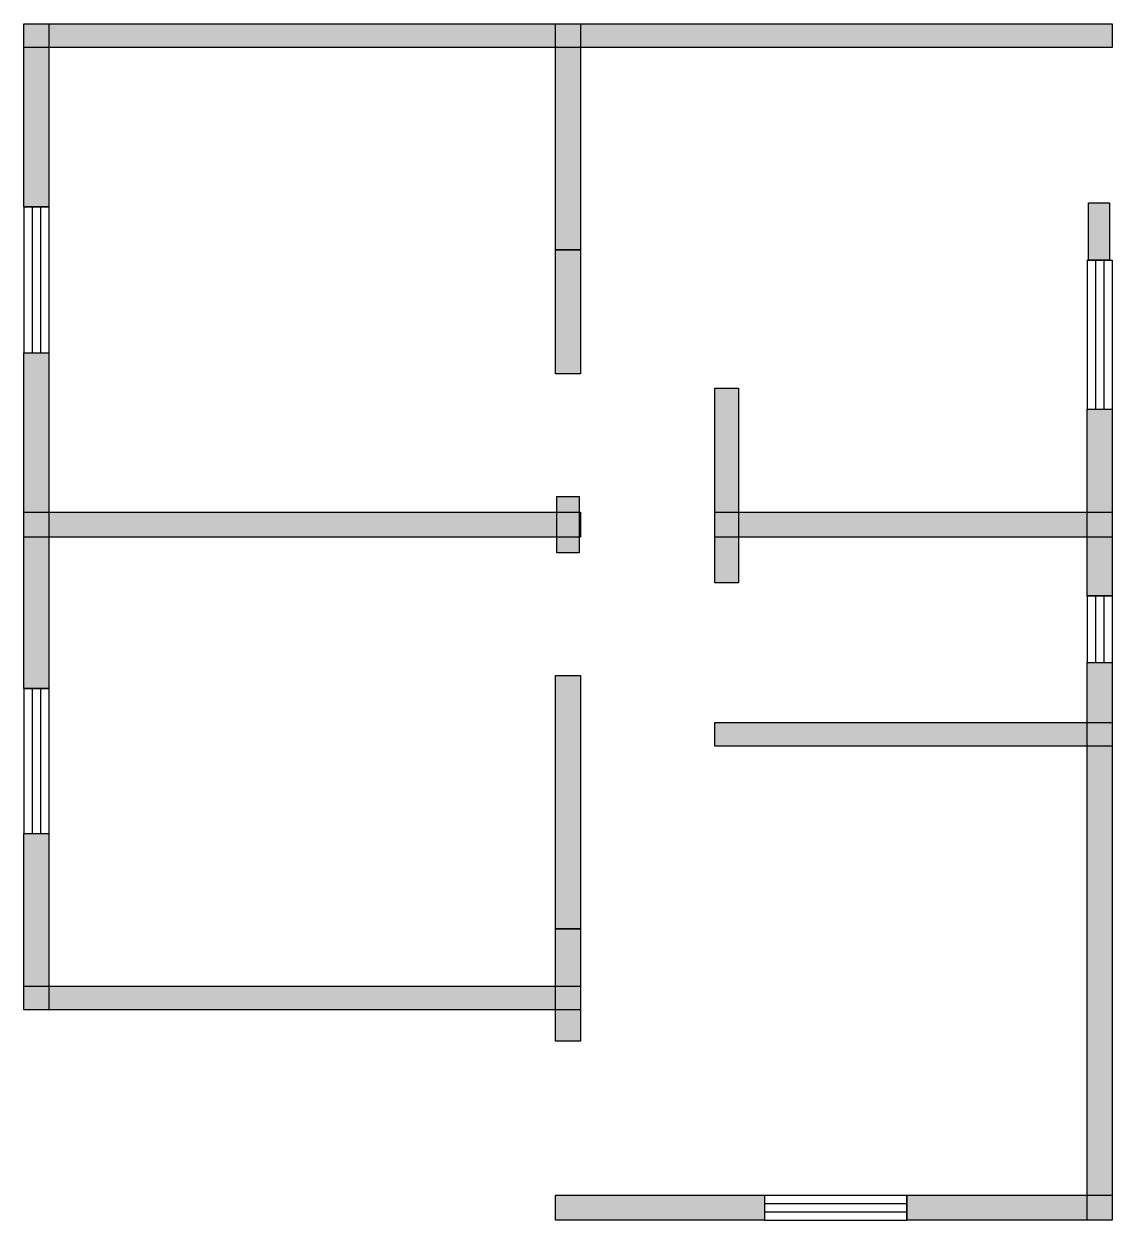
# Model space of a CAD drawing. Header units: millimetres. Extents: x 977 to 8307, y 898 to 8958.
import ezdxf

# ---------------------------------------------------------------- set-up
doc = ezdxf.new("R2010")
doc.units = ezdxf.units.MM
doc.layers.add('WALL', color=7, linetype='Continuous')
doc.layers.add('WINDOW', color=5, linetype='Continuous')

msp = doc.modelspace()

# ---------------------------------------------------------------- hatches: boundary and pattern name
at = {"layer": 'WALL'}
h = msp.add_hatch(color=256, dxfattribs=at)
h.dxf.hatch_style = 1
h.paths.add_polyline_path([(976.8, 8958.4), (8307.2, 8958.4), (8307.2, 8800), (976.8, 8800)])
h = msp.add_hatch(color=256, dxfattribs=at)
h.dxf.hatch_style = 1
h.paths.add_polyline_path([(976.8, 8958.4), (1144, 8958.4), (1144, 7726.4), (976.8, 7726.4)])
h = msp.add_hatch(color=256, dxfattribs=at)
h.dxf.hatch_style = 1
h.paths.add_polyline_path([(4558.4, 8958.4), (4725.6, 8958.4), (4725.6, 7436), (4558.4, 7436)])
h = msp.add_hatch(color=256, dxfattribs=at)
h.dxf.hatch_style = 1
h.paths.add_polyline_path([(8148.8, 7752.8), (8289.6, 7752.8), (8289.6, 7365.6), (8148.8, 7365.6)])
h = msp.add_hatch(color=256, dxfattribs=at)
h.dxf.hatch_style = 1
h.paths.add_polyline_path([(4558.4, 7436), (4725.6, 7436), (4725.6, 6600), (4558.4, 6600)])
h = msp.add_hatch(color=256, dxfattribs=at)
h.dxf.hatch_style = 1
h.paths.add_polyline_path([(976.8, 6740.8), (1144, 6740.8), (1144, 4479.2), (976.8, 4479.2)])
h = msp.add_hatch(color=256, dxfattribs=at)
h.dxf.hatch_style = 1
h.paths.add_polyline_path([(5632, 6503.2), (5790.4, 6503.2), (5790.4, 5192), (5632, 5192)])
h = msp.add_hatch(color=256, dxfattribs=at)
h.dxf.hatch_style = 1
h.paths.add_polyline_path([(8140, 6362.4), (8307.2, 6362.4), (8307.2, 5104), (8140, 5104)])
h = msp.add_hatch(color=256, dxfattribs=at)
h.dxf.hatch_style = 1
h.paths.add_polyline_path([(4567.2, 5772.8), (4716.8, 5772.8), (4716.8, 5394.4), (4567.2, 5394.4)])
h = msp.add_hatch(color=256, dxfattribs=at)
h.dxf.hatch_style = 1
h.paths.add_polyline_path([(976.8, 5667.2), (4725.6, 5667.2), (4725.6, 5500), (976.8, 5500)])
h = msp.add_hatch(color=256, dxfattribs=at)
h.dxf.hatch_style = 1
h.paths.add_polyline_path([(5632, 5667.2), (8307.2, 5667.2), (8307.2, 5500), (5632, 5500)])
h = msp.add_hatch(color=256, dxfattribs=at)
h.dxf.hatch_style = 1
h.paths.add_polyline_path([(8140, 4655.2), (8307.2, 4655.2), (8307.2, 897.6), (8140, 897.6)])
h = msp.add_hatch(color=256, dxfattribs=at)
h.dxf.hatch_style = 1
h.paths.add_polyline_path([(4558.4, 4567.2), (4725.6, 4567.2), (4725.6, 2860), (4558.4, 2860)])
h = msp.add_hatch(color=256, dxfattribs=at)
h.dxf.hatch_style = 1
h.paths.add_polyline_path([(5632, 4250.4), (8307.2, 4250.4), (8307.2, 4092), (5632, 4092)])
h = msp.add_hatch(color=256, dxfattribs=at)
h.dxf.hatch_style = 1
h.paths.add_polyline_path([(976.8, 3502.4), (1144, 3502.4), (1144, 2314.4), (976.8, 2314.4)])
h = msp.add_hatch(color=256, dxfattribs=at)
h.dxf.hatch_style = 1
h.paths.add_polyline_path([(4558.4, 2860), (4725.6, 2860), (4725.6, 2103.2), (4558.4, 2103.2)])
h = msp.add_hatch(color=256, dxfattribs=at)
h.dxf.hatch_style = 1
h.paths.add_polyline_path([(976.8, 2472.8), (4725.6, 2472.8), (4725.6, 2314.4), (976.8, 2314.4)])
h = msp.add_hatch(color=256, dxfattribs=at)
h.dxf.hatch_style = 1
h.paths.add_polyline_path([(4558.4, 1064.8), (5966.4, 1064.8), (5966.4, 897.6), (4558.4, 897.6)])
h = msp.add_hatch(color=256, dxfattribs=at)
h.dxf.hatch_style = 1
h.paths.add_polyline_path([(6925.6, 1064.8), (8307.2, 1064.8), (8307.2, 897.6), (6925.6, 897.6)])

# ---------------------------------------------------------------- linework, layer by layer
for points in [[(976.8, 8958.4), (8307.2, 8958.4), (8307.2, 8800), (976.8, 8800)], [(976.8, 8958.4), (1144, 8958.4), (1144, 7726.4), (976.8, 7726.4)], [(4558.4, 8958.4), (4725.6, 8958.4), (4725.6, 7436), (4558.4, 7436)], [(8148.8, 7752.8), (8289.6, 7752.8), (8289.6, 7365.6), (8148.8, 7365.6)], [(4558.4, 7436), (4725.6, 7436), (4725.6, 6600), (4558.4, 6600)], [(976.8, 6740.8), (1144, 6740.8), (1144, 4479.2), (976.8, 4479.2)], [(5632, 6503.2), (5790.4, 6503.2), (5790.4, 5192), (5632, 5192)], [(8140, 6362.4), (8307.2, 6362.4), (8307.2, 5104), (8140, 5104)], [(4567.2, 5772.8), (4716.8, 5772.8), (4716.8, 5394.4), (4567.2, 5394.4)], [(976.8, 5667.2), (4725.6, 5667.2), (4725.6, 5500), (976.8, 5500)], [(5632, 5667.2), (8307.2, 5667.2), (8307.2, 5500), (5632, 5500)], [(8140, 4655.2), (8307.2, 4655.2), (8307.2, 897.6), (8140, 897.6)], [(4558.4, 4567.2), (4725.6, 4567.2), (4725.6, 2860), (4558.4, 2860)], [(5632, 4250.4), (8307.2, 4250.4), (8307.2, 4092), (5632, 4092)], [(976.8, 3502.4), (1144, 3502.4), (1144, 2314.4), (976.8, 2314.4)], [(4558.4, 2860), (4725.6, 2860), (4725.6, 2103.2), (4558.4, 2103.2)], [(976.8, 2472.8), (4725.6, 2472.8), (4725.6, 2314.4), (976.8, 2314.4)], [(4558.4, 1064.8), (5966.4, 1064.8), (5966.4, 897.6), (4558.4, 897.6)], [(6925.6, 1064.8), (8307.2, 1064.8), (8307.2, 897.6), (6925.6, 897.6)]]:
    msp.add_lwpolyline(points, close=True, dxfattribs=at)
at = {"layer": 'WINDOW'}
for p, q in [((976.8, 7726.4), (976.8, 6740.8)), ((976.8, 7726.4), (1144, 7726.4)), ((1032.5, 7726.4), (1032.5, 6740.8)), ((1088.3, 7726.4), (1088.3, 6740.8)), ((1144, 7726.4), (1144, 6740.8)), ((8140, 7365.6), (8140, 6362.4)), ((8140, 7365.6), (8307.2, 7365.6)), ((8195.7, 7365.6), (8195.7, 6362.4)), ((8251.5, 7365.6), (8251.5, 6362.4)), ((8307.2, 7365.6), (8307.2, 6362.4)), ((976.8, 6740.8), (1144, 6740.8)), ((8140, 6362.4), (8307.2, 6362.4)), ((8140, 5104), (8140, 4655.2)), ((8140, 5104), (8307.2, 5104)), ((8195.7, 5104), (8195.7, 4655.2)), ((8251.5, 5104), (8251.5, 4655.2)), ((8307.2, 5104), (8307.2, 4655.2)), ((8140, 4655.2), (8307.2, 4655.2)), ((976.8, 4479.2), (976.8, 3502.4)), ((976.8, 4479.2), (1144, 4479.2)), ((1032.5, 4479.2), (1032.5, 3502.4)), ((1088.3, 4479.2), (1088.3, 3502.4)), ((1144, 4479.2), (1144, 3502.4)), ((976.8, 3502.4), (1144, 3502.4)), ((5966.4, 1064.8), (6925.6, 1064.8)), ((5966.4, 1064.8), (5966.4, 897.6)), ((6925.6, 1064.8), (6925.6, 897.6)), ((5966.4, 1009.1), (6925.6, 1009.1)), ((5966.4, 953.3), (6925.6, 953.3)), ((5966.4, 897.6), (6925.6, 897.6))]:
    msp.add_line(p, q, dxfattribs=at)

doc.saveas('drawing.dxf')
